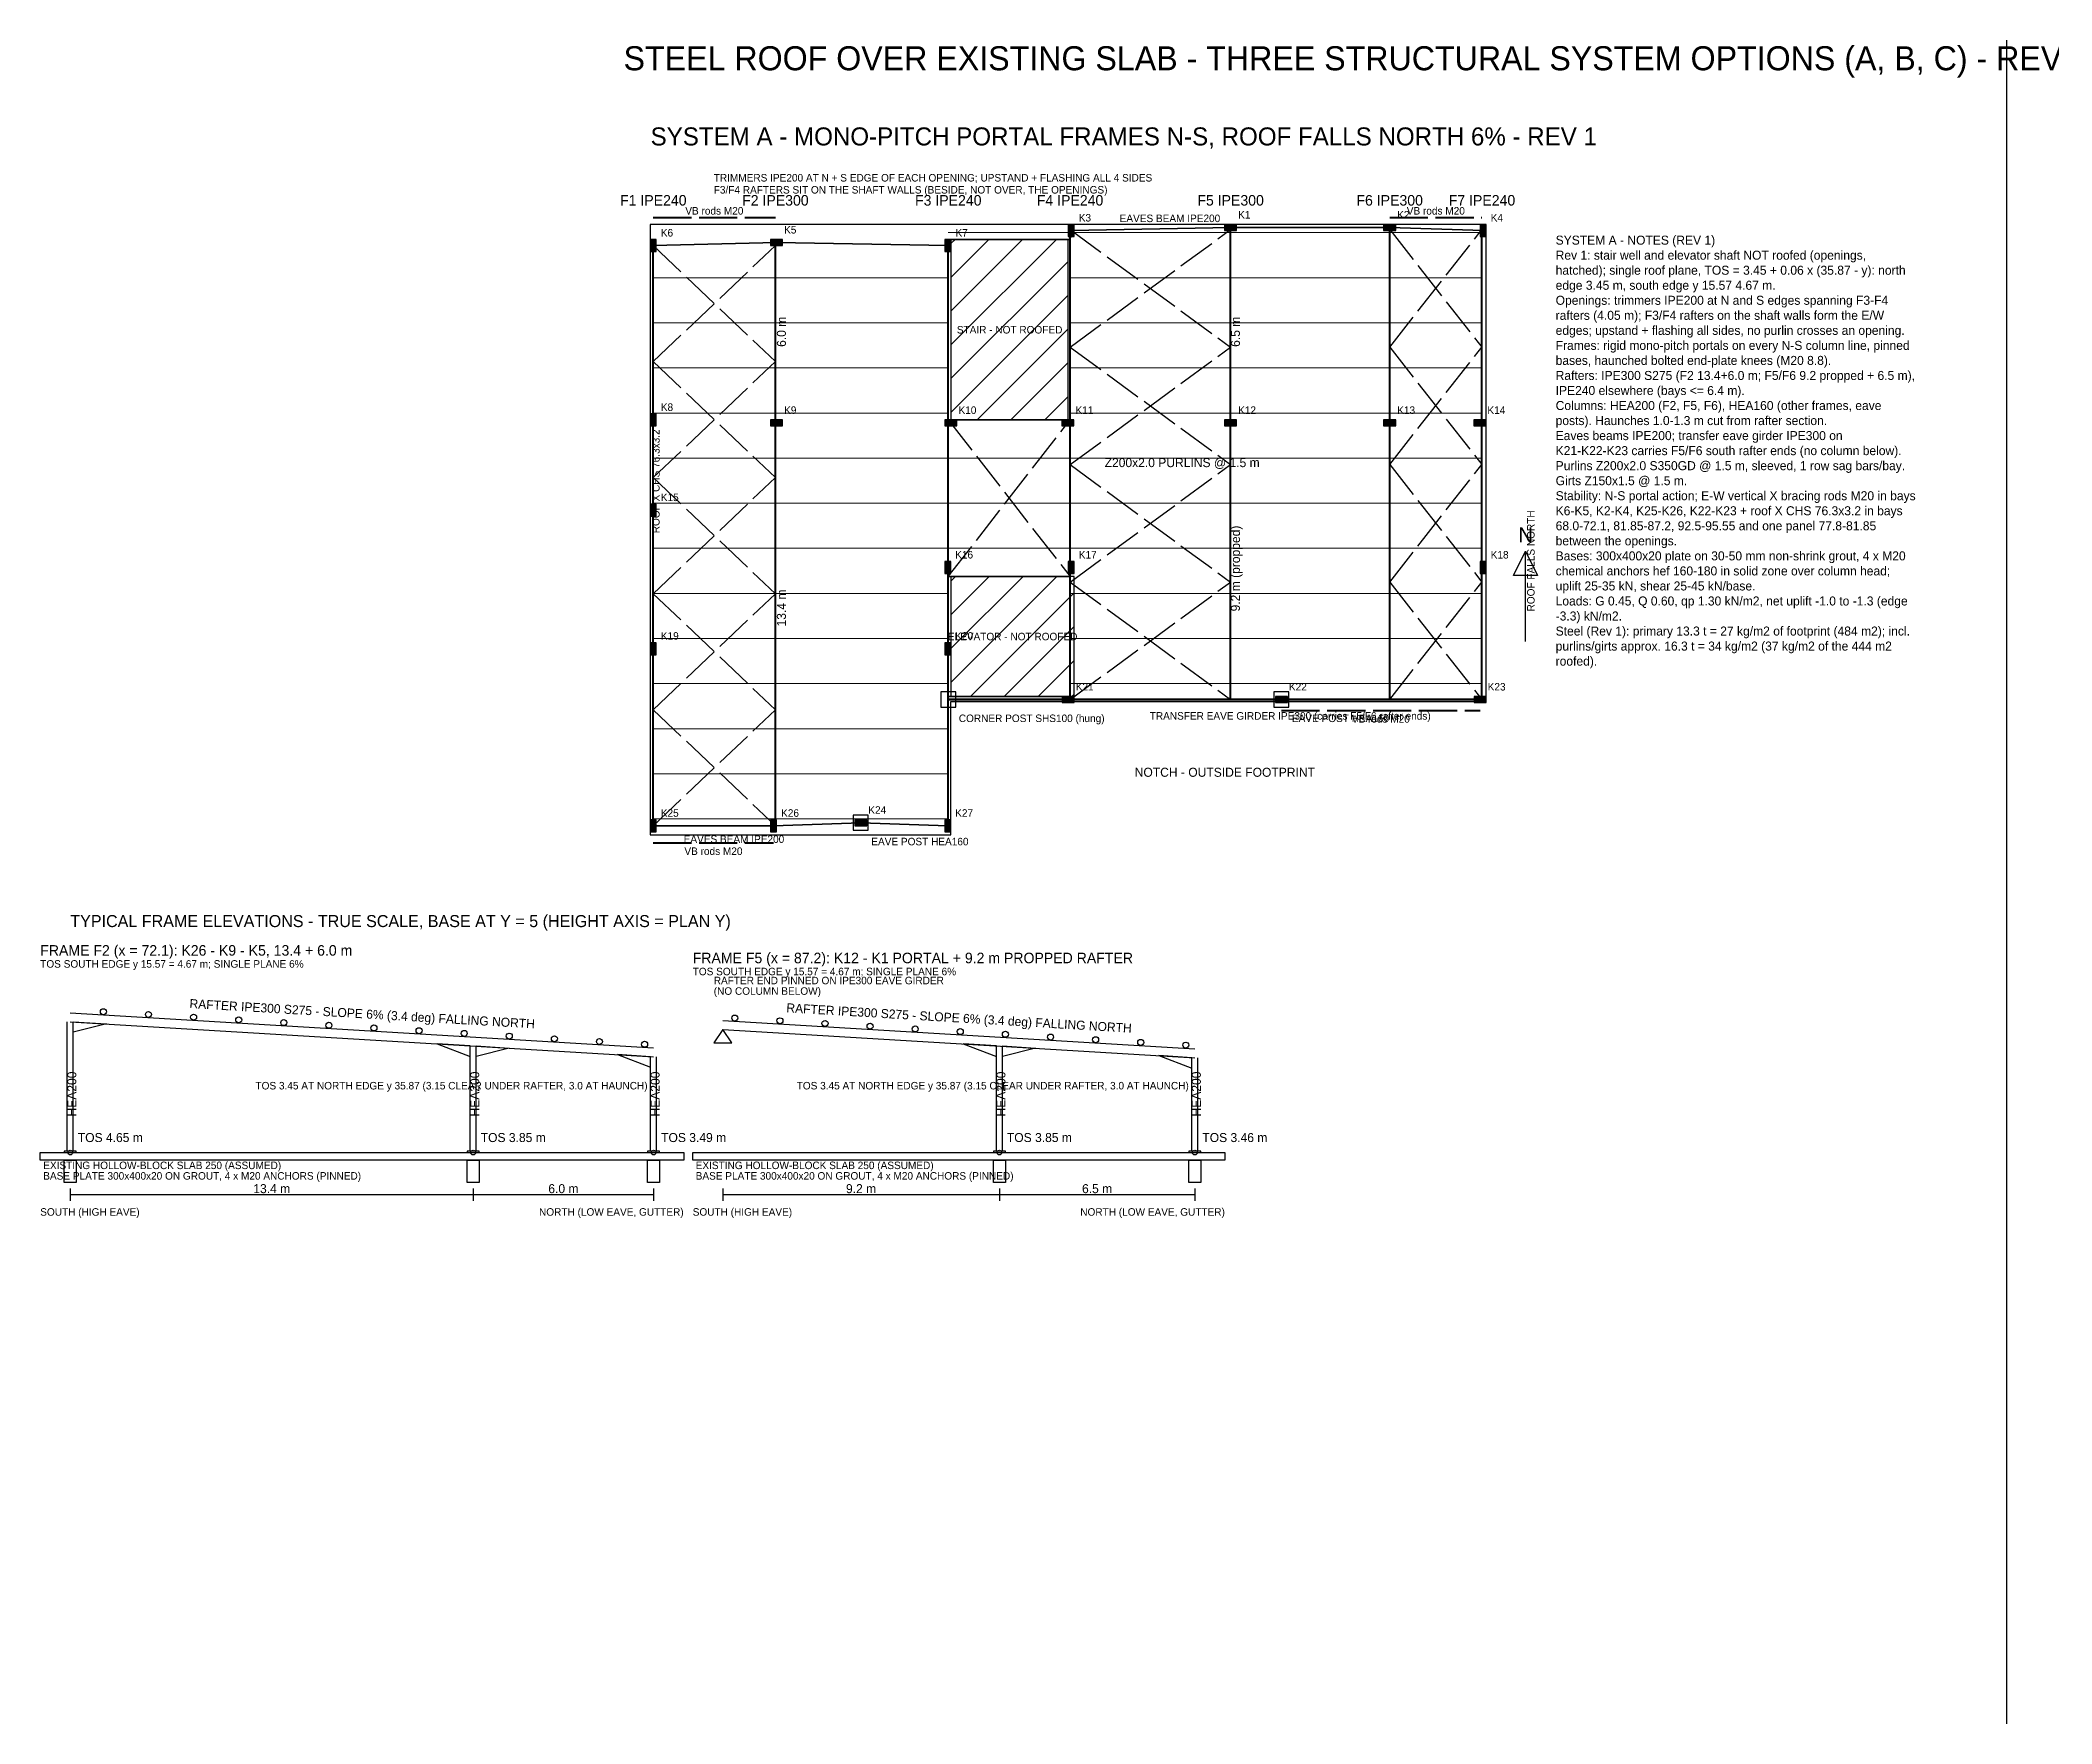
# Model space of a CAD drawing. Header units: metres. Extents: x 48 to 210, y -14 to 42.
# Drawn here: x 47.6 to 114.5, y -14 to 42 of the extents above; entities that cross this region are included whole.
import ezdxf
from ezdxf.enums import TextEntityAlignment as Align

# ---------------------------------------------------------------- set-up
doc = ezdxf.new("R2010")
doc.units = ezdxf.units.M
doc.linetypes.add('DASHED', pattern=[1.524, 1.27, -0.254])
for name, color, linetype, lineweight in [('A-BEAM', 5, 'Continuous', 35), ('A-BRACE-WALL', 3, 'DASHED', 50), ('A-FRAME', 1, 'Continuous', 50), ('A-PURLIN', 8, 'Continuous', 13)]:
    doc.layers.add(name, color=color, linetype=linetype, lineweight=lineweight)
for name, color, linetype in [('A-BRACE-ROOF', 1, 'DASHED'), ('A-COL', 7, 'Continuous'), ('A-ELEV', 7, 'Continuous'), ('A-OPENING', 6, 'Continuous'), ('A-POST', 30, 'Continuous'), ('A-TEXT', 7, 'Continuous')]:
    doc.layers.add(name, color=color, linetype=linetype)
pattern_1 = [(45, (0, 0), (-0.561266, 0.561266), [])]

msp = doc.modelspace()

# ---------------------------------------------------------------- hatches: boundary and pattern name
at = {"layer": 'A-COL'}
for points in [[(81.79, 35.47), (81.99, 35.47), (81.99, 35.87), (81.79, 35.87)], [(86.99, 35.67), (87.39, 35.67), (87.39, 35.87), (86.99, 35.87)], [(92.28, 35.67), (92.68, 35.67), (92.68, 35.87), (92.28, 35.87)], [(95.49, 35.47), (95.69, 35.47), (95.69, 35.87), (95.49, 35.87)], [(67.89, 34.97), (68.09, 34.97), (68.09, 35.37), (67.89, 35.37)], [(71.89, 35.17), (72.29, 35.17), (72.29, 35.37), (71.89, 35.37)], [(77.69, 34.97), (77.89, 34.97), (77.89, 35.37), (77.69, 35.37)], [(67.89, 29.17), (68.09, 29.17), (68.09, 29.57), (67.89, 29.57)], [(71.89, 29.17), (72.29, 29.17), (72.29, 29.37), (71.89, 29.37)], [(77.69, 29.17), (78.09, 29.17), (78.09, 29.37), (77.69, 29.37)], [(81.58, 29.17), (81.98, 29.17), (81.98, 29.37), (81.58, 29.37)], [(86.99, 29.17), (87.39, 29.17), (87.39, 29.37), (86.99, 29.37)], [(92.28, 29.17), (92.68, 29.17), (92.68, 29.37), (92.28, 29.37)], [(95.28, 29.17), (95.68, 29.17), (95.68, 29.37), (95.28, 29.37)], [(67.89, 26.17), (68.09, 26.17), (68.09, 26.57), (67.89, 26.57)], [(77.68, 24.26), (77.88, 24.26), (77.88, 24.66), (77.68, 24.66)], [(81.79, 24.26), (81.99, 24.26), (81.99, 24.66), (81.79, 24.66)], [(95.49, 24.26), (95.69, 24.26), (95.69, 24.66), (95.49, 24.66)], [(67.89, 21.56), (68.09, 21.56), (68.09, 21.96), (67.89, 21.96)], [(77.68, 21.56), (77.88, 21.56), (77.88, 21.96), (77.68, 21.96)], [(81.59, 19.97), (81.99, 19.97), (81.99, 20.17), (81.59, 20.17)], [(88.68, 19.97), (89.08, 19.97), (89.08, 20.17), (88.68, 20.17)], [(95.29, 19.97), (95.69, 19.97), (95.69, 20.17), (95.29, 20.17)], [(67.89, 15.67), (68.09, 15.67), (68.09, 16.07), (67.89, 16.07)], [(71.89, 15.67), (72.09, 15.67), (72.09, 16.07), (71.89, 16.07)], [(74.69, 15.87), (75.09, 15.87), (75.09, 16.07), (74.69, 16.07)], [(77.68, 15.67), (77.88, 15.67), (77.88, 16.07), (77.68, 16.07)]]:
    msp.add_hatch(color=7, dxfattribs=at).paths.add_polyline_path(points)
at = {"layer": 'A-OPENING'}
h = msp.add_hatch(dxfattribs=at)
h.set_pattern_fill('ANSI31', scale=0.5)
h.set_pattern_definition(pattern_1)
h.paths.add_polyline_path([(77.89, 29.37), (81.79, 29.37), (81.79, 35.37), (77.89, 35.37)])
h = msp.add_hatch(dxfattribs=at)
h.set_pattern_fill('ANSI31', scale=0.5)
h.set_pattern_definition(pattern_1)
h.paths.add_polyline_path([(77.89, 20.17), (81.99, 20.17), (81.99, 24.16), (77.89, 24.16)])

# ---------------------------------------------------------------- linework, layer by layer
at = {"color": 8}
msp.add_line((113, -14), (113, 42), dxfattribs=at)
at = {"layer": 'A-BEAM'}
for p, q in [((77.8, 35.37), (81.85, 35.37)), ((77.8, 29.37), (81.85, 29.37)), ((77.8, 24.16), (81.85, 24.16)), ((77.8, 20.17), (81.85, 20.17))]:
    msp.add_line(p, q, dxfattribs=at)
for points in [[(67.99, 35.17), (72.09, 35.27), (77.79, 35.17), (77.8, 35.37), (81.85, 35.37), (81.89, 35.67), (87.19, 35.77), (92.48, 35.77), (95.59, 35.67)], [(67.99, 15.87), (71.99, 15.87), (74.89, 15.97), (77.78, 15.87)]]:
    msp.add_lwpolyline(points, dxfattribs=at)
at = {"layer": 'A-BEAM', "const_width": 0.08}
msp.add_lwpolyline([(77.8, 20.07), (81.79, 20.07), (88.88, 20.07), (95.49, 20.07)], dxfattribs=at)
at = {"layer": 'A-BRACE-ROOF'}
for p, q in [((81.85, 31.7925), (87.19, 35.7)), ((81.85, 35.7), (87.19, 31.7925)), ((92.48, 31.7925), (95.55, 35.7)), ((92.48, 35.7), (95.55, 31.7925)), ((67.99, 31.31), (72.05, 35.17)), ((67.99, 35.17), (72.05, 31.31)), ((81.85, 27.885), (87.19, 31.7925)), ((81.85, 31.7925), (87.19, 27.885)), ((92.48, 27.885), (95.55, 31.7925)), ((92.48, 31.7925), (95.55, 27.885)), ((67.99, 27.45), (72.05, 31.31)), ((67.99, 31.31), (72.05, 27.45)), ((77.8, 24.16), (81.85, 29.37)), ((77.8, 29.37), (81.85, 24.16)), ((67.99, 23.59), (72.05, 27.45)), ((67.99, 27.45), (72.05, 23.59)), ((81.85, 23.9775), (87.19, 27.885)), ((81.85, 27.885), (87.19, 23.9775)), ((92.48, 23.9775), (95.55, 27.885)), ((92.48, 27.885), (95.55, 23.9775)), ((67.99, 19.73), (72.05, 23.59)), ((67.99, 23.59), (72.05, 19.73)), ((81.85, 20.07), (87.19, 23.9775)), ((81.85, 23.9775), (87.19, 20.07)), ((92.48, 20.07), (95.55, 23.9775)), ((92.48, 23.9775), (95.55, 20.07)), ((67.99, 15.87), (72.05, 19.73)), ((67.99, 19.73), (72.05, 15.87))]:
    msp.add_line(p, q, dxfattribs=at)
at = {"layer": 'A-BRACE-WALL'}
for p, q in [((67.99, 36.1), (72.05, 36.1)), ((92.48, 36.1), (95.55, 36.1)), ((88.88, 19.7), (95.49, 19.7)), ((67.99, 15.3), (71.99, 15.3))]:
    msp.add_line(p, q, dxfattribs=at)
at = {"layer": 'A-COL', "color": 8}
msp.add_lwpolyline([(67.89, 15.57), (77.89, 15.57), (77.89, 20), (95.69, 20), (95.69, 35.87), (67.89, 35.87)], close=True, dxfattribs=at)
at = {"layer": 'A-COL'}
for points in [[(81.79, 35.47), (81.99, 35.47), (81.99, 35.87), (81.79, 35.87)], [(86.99, 35.67), (87.39, 35.67), (87.39, 35.87), (86.99, 35.87)], [(92.28, 35.67), (92.68, 35.67), (92.68, 35.87), (92.28, 35.87)], [(95.49, 35.47), (95.69, 35.47), (95.69, 35.87), (95.49, 35.87)], [(67.89, 34.97), (68.09, 34.97), (68.09, 35.37), (67.89, 35.37)], [(71.89, 35.17), (72.29, 35.17), (72.29, 35.37), (71.89, 35.37)], [(77.69, 34.97), (77.89, 34.97), (77.89, 35.37), (77.69, 35.37)], [(67.89, 29.17), (68.09, 29.17), (68.09, 29.57), (67.89, 29.57)], [(71.89, 29.17), (72.29, 29.17), (72.29, 29.37), (71.89, 29.37)], [(77.69, 29.17), (78.09, 29.17), (78.09, 29.37), (77.69, 29.37)], [(81.58, 29.17), (81.98, 29.17), (81.98, 29.37), (81.58, 29.37)], [(86.99, 29.17), (87.39, 29.17), (87.39, 29.37), (86.99, 29.37)], [(92.28, 29.17), (92.68, 29.17), (92.68, 29.37), (92.28, 29.37)], [(95.28, 29.17), (95.68, 29.17), (95.68, 29.37), (95.28, 29.37)], [(67.89, 26.17), (68.09, 26.17), (68.09, 26.57), (67.89, 26.57)], [(77.68, 24.26), (77.88, 24.26), (77.88, 24.66), (77.68, 24.66)], [(81.79, 24.26), (81.99, 24.26), (81.99, 24.66), (81.79, 24.66)], [(95.49, 24.26), (95.69, 24.26), (95.69, 24.66), (95.49, 24.66)], [(67.89, 21.56), (68.09, 21.56), (68.09, 21.96), (67.89, 21.96)], [(77.68, 21.56), (77.88, 21.56), (77.88, 21.96), (77.68, 21.96)], [(81.59, 19.97), (81.99, 19.97), (81.99, 20.17), (81.59, 20.17)], [(88.68, 19.97), (89.08, 19.97), (89.08, 20.17), (88.68, 20.17)], [(95.29, 19.97), (95.69, 19.97), (95.69, 20.17), (95.29, 20.17)], [(67.89, 15.67), (68.09, 15.67), (68.09, 16.07), (67.89, 16.07)], [(71.89, 15.67), (72.09, 15.67), (72.09, 16.07), (71.89, 16.07)], [(74.69, 15.87), (75.09, 15.87), (75.09, 16.07), (74.69, 16.07)], [(77.68, 15.67), (77.88, 15.67), (77.88, 16.07), (77.68, 16.07)]]:
    msp.add_lwpolyline(points, close=True, dxfattribs=at)
at = {"layer": 'A-ELEV'}
for p, q in [((48.6, 9.65), (68, 8.486)), ((70.3, 9.398), (86, 8.456)), ((48.5, 5.05), (48.5, 9.35)), ((48.6, 9.35), (68, 8.186)), ((48.7, 5.05), (48.7, 9.35)), ((70.3, 9.098), (86, 8.156)), ((61.9, 5.05), (61.9, 8.546)), ((62.1, 5.05), (62.1, 8.546)), ((67.9, 5.05), (67.9, 8.186)), ((68.1, 5.05), (68.1, 8.186)), ((79.4, 5.05), (79.4, 8.546)), ((79.6, 5.05), (79.6, 8.546)), ((85.9, 5.05), (85.9, 8.156)), ((86.1, 5.05), (86.1, 8.156)), ((48.6, 3.8), (48.6, 3.4)), ((48.6, 3.6), (68, 3.6)), ((62, 3.8), (62, 3.4)), ((68, 3.8), (68, 3.4)), ((70.3, 3.8), (70.3, 3.4)), ((70.3, 3.6), (86, 3.6)), ((79.5, 3.8), (79.5, 3.4)), ((86, 3.8), (86, 3.4))]:
    msp.add_line(p, q, dxfattribs=at)
for points in [[(48.7, 9.35), (49.8, 9.278), (48.7, 9)], [(61.9, 8.546), (60.8, 8.618), (61.9, 8.196)], [(62.1, 8.546), (63.2, 8.474), (62.1, 8.196)], [(67.9, 8.186), (66.8, 8.258), (67.9, 7.836)], [(79.4, 8.546), (78.3, 8.618), (79.4, 8.196)], [(79.6, 8.546), (80.7, 8.474), (79.6, 8.196)], [(85.9, 8.156), (84.8, 8.228), (85.9, 7.806)], [(47.6, 5), (69, 5), (69, 4.75), (47.6, 4.75)], [(48.4, 5), (48.8, 5), (48.8, 5.05), (48.4, 5.05)], [(61.8, 5), (62.2, 5), (62.2, 5.05), (61.8, 5.05)], [(67.8, 5), (68.2, 5), (68.2, 5.05), (67.8, 5.05)], [(69.3, 5), (87, 5), (87, 4.75), (69.3, 4.75)], [(79.3, 5), (79.7, 5), (79.7, 5.05), (79.3, 5.05)], [(85.8, 5), (86.2, 5), (86.2, 5.05), (85.8, 5.05)]]:
    msp.add_lwpolyline(points, close=True, dxfattribs=at)
at = {"layer": 'A-ELEV', "color": 5}
msp.add_lwpolyline([(70.3, 9.098), (70, 8.648), (70.6, 8.648)], close=True, dxfattribs=at)
at = {"layer": 'A-ELEV', "color": 8}
for points in [[(48.4, 4.75), (48.8, 4.75), (48.8, 4), (48.4, 4)], [(61.8, 4.75), (62.2, 4.75), (62.2, 4), (61.8, 4)], [(67.8, 4.75), (68.2, 4.75), (68.2, 4), (67.8, 4)], [(79.3, 4.75), (79.7, 4.75), (79.7, 4), (79.3, 4)], [(85.8, 4.75), (86.2, 4.75), (86.2, 4), (85.8, 4)]]:
    msp.add_lwpolyline(points, close=True, dxfattribs=at)
for centre in [(49.7, 9.684), (51.2, 9.594), (52.7, 9.504), (54.2, 9.414), (55.7, 9.324), (70.7, 9.474), (72.2, 9.384), (73.7, 9.294), (57.2, 9.234), (58.7, 9.144), (60.2, 9.054), (61.7, 8.964), (63.2, 8.874), (64.7, 8.784), (66.2, 8.694), (67.7, 8.604), (75.2, 9.204), (76.7, 9.114), (78.2, 9.024), (79.7, 8.934), (81.2, 8.844), (82.7, 8.754), (84.2, 8.664), (85.7, 8.574)]:
    msp.add_circle(centre, 0.1, dxfattribs=at)
at = {"layer": 'A-ELEV'}
for centre in [(48.6, 5), (62, 5), (68, 5), (79.5, 5), (86, 5)]:
    msp.add_circle(centre, 0.08, dxfattribs=at)
at = {"layer": 'A-FRAME'}
for p, q in [((81.85, 20.07), (81.85, 35.67)), ((87.19, 20.07), (87.19, 35.77)), ((92.48, 20.07), (92.48, 35.77)), ((95.55, 20.07), (95.55, 35.67)), ((67.99, 15.87), (67.99, 35.17)), ((72.05, 15.87), (72.05, 35.27)), ((77.8, 15.87), (77.8, 35.37))]:
    msp.add_line(p, q, dxfattribs=at)
at = {"layer": 'A-OPENING'}
for points in [[(77.89, 29.37), (81.79, 29.37), (81.79, 35.37), (77.89, 35.37)], [(77.89, 20.17), (81.99, 20.17), (81.99, 24.16), (77.89, 24.16)]]:
    msp.add_lwpolyline(points, close=True, dxfattribs=at)
at = {"layer": 'A-POST'}
for points in [[(77.55, 19.82), (78.05, 19.82), (78.05, 20.32), (77.55, 20.32)], [(88.63, 19.82), (89.13, 19.82), (89.13, 20.32), (88.63, 20.32)], [(74.64, 15.72), (75.14, 15.72), (75.14, 16.22), (74.64, 16.22)]]:
    msp.add_lwpolyline(points, close=True, dxfattribs=at)
at = {"layer": 'A-PURLIN'}
for p, q in [((77.8, 35.6), (95.55, 35.6)), ((67.99, 34.1), (77.8, 34.1)), ((81.85, 34.1), (95.55, 34.1)), ((67.99, 32.6), (77.8, 32.6)), ((81.85, 32.6), (95.55, 32.6)), ((67.99, 31.1), (77.8, 31.1)), ((81.85, 31.1), (95.55, 31.1)), ((67.99, 29.6), (77.8, 29.6)), ((81.85, 29.6), (95.55, 29.6)), ((67.99, 28.1), (77.8, 28.1)), ((77.8, 28.1), (95.55, 28.1)), ((67.99, 26.6), (77.8, 26.6)), ((77.8, 26.6), (95.55, 26.6)), ((67.99, 25.1), (77.8, 25.1)), ((77.8, 25.1), (95.55, 25.1)), ((67.99, 23.6), (77.8, 23.6)), ((81.85, 23.6), (95.55, 23.6)), ((67.99, 22.1), (77.8, 22.1)), ((81.85, 22.1), (95.55, 22.1)), ((67.99, 20.6), (77.8, 20.6)), ((81.85, 20.6), (95.55, 20.6)), ((67.99, 19.1), (77.8, 19.1)), ((67.99, 17.6), (77.8, 17.6)), ((67.99, 16.1), (77.8, 16.1))]:
    msp.add_line(p, q, dxfattribs=at)
at = {"layer": 'A-TEXT'}
msp.add_line((97, 22), (97, 25), dxfattribs=at)
msp.add_lwpolyline([(96.6, 24.2), (97, 25), (97.4, 24.2)], close=True, dxfattribs=at)

# ---------------------------------------------------------------- texts
msp.add_text('STEEL ROOF OVER EXISTING SLAB - THREE STRUCTURAL SYSTEM OPTIONS (A, B, C) - REV 1: STAIR/ELEVATOR OPENINGS, SINGLE-PLANE 6% SLOPE FALLING NORTH - UNITS: METRES', height=0.8).set_placement((67, 41))
at = {"layer": 'A-OPENING'}
for s, p in [('STAIR - NOT ROOFED', (79.84, 32.37)), ('ELEVATOR - NOT ROOFED', (79.94, 22.165))]:
    msp.add_text(s, height=0.25, dxfattribs=at).set_placement(p, align=Align.MIDDLE_CENTER)
at = {"layer": 'A-POST'}
for s, p in [('CORNER POST SHS100 (hung)', (78.15, 19.32)), ('EAVE POST HEA160', (89.23, 19.32)), ('EAVE POST HEA160', (75.24, 15.22))]:
    msp.add_text(s, height=0.25, dxfattribs=at).set_placement(p)
at = {"layer": 'A-TEXT'}
for s, height, p in [('SYSTEM A - MONO-PITCH PORTAL FRAMES N-S, ROOF FALLS NORTH 6% - REV 1', 0.6, (67.9, 38.5)), ('TRIMMERS IPE200 AT N + S EDGE OF EACH OPENING; UPSTAND + FLASHING ALL 4 SIDES', 0.25, (70, 37.3)), ('F3/F4 RAFTERS SIT ON THE SHAFT WALLS (BESIDE, NOT OVER, THE OPENINGS)', 0.25, (70, 36.9)), ('K3', 0.25, (82.14, 35.97)), ('EAVES BEAM IPE200', 0.25, (83.5, 35.95)), ('K1', 0.25, (87.44, 36.07)), ('K2', 0.25, (92.73, 36.07)), ('K4', 0.25, (95.84, 35.97)), ('K6', 0.25, (68.24, 35.47)), ('K5', 0.25, (72.34, 35.57)), ('K7', 0.25, (78.04, 35.47)), ('K8', 0.25, (68.24, 29.67)), ('K9', 0.25, (72.34, 29.57)), ('K10', 0.25, (78.14, 29.57)), ('K11', 0.25, (82.03, 29.57)), ('K12', 0.25, (87.44, 29.57)), ('K13', 0.25, (92.73, 29.57)), ('K14', 0.25, (95.73, 29.57)), ('Z200x2.0 PURLINS @ 1.5 m', 0.3, (83, 27.8)), ('K15', 0.25, (68.24, 26.67)), ('K16', 0.25, (78.03, 24.76)), ('K17', 0.25, (82.14, 24.76)), ('K18', 0.25, (95.84, 24.76)), ('K19', 0.25, (68.24, 22.06)), ('K20', 0.25, (78.03, 22.06)), ('K21', 0.25, (82.04, 20.37)), ('K22', 0.25, (89.13, 20.37)), ('K23', 0.25, (95.74, 20.37)), ('TRANSFER EAVE GIRDER IPE300 (carries F5/F6 rafter ends)', 0.25, (84.5, 19.4)), ('NOTCH - OUTSIDE FOOTPRINT', 0.3, (84, 17.5)), ('K25', 0.25, (68.24, 16.17)), ('K26', 0.25, (72.24, 16.17)), ('K24', 0.25, (75.14, 16.27)), ('K27', 0.25, (78.03, 16.17)), ('EAVES BEAM IPE200', 0.25, (69, 15.3)), ('TYPICAL FRAME ELEVATIONS - TRUE SCALE, BASE AT Y = 5 (HEIGHT AXIS = PLAN Y)', 0.4, (48.6, 12.5)), ('TOS SOUTH EDGE y 15.57 = 4.67 m; SINGLE PLANE 6%', 0.25, (47.6, 11.15)), ('FRAME F2 (x = 72.1): K26 - K9 - K5, 13.4 + 6.0 m', 0.35, (47.6, 11.55)), ('FRAME F5 (x = 87.2): K12 - K1 PORTAL + 9.2 m PROPPED RAFTER', 0.35, (69.3, 11.298)), ('TOS SOUTH EDGE y 15.57 = 4.67 m; SINGLE PLANE 6%', 0.25, (69.3, 10.898)), ('RAFTER END PINNED ON IPE300 EAVE GIRDER', 0.25, (70, 10.598)), ('(NO COLUMN BELOW)', 0.25, (70, 10.248)), ('TOS 4.65 m', 0.3, (48.85, 5.35)), ('TOS 3.85 m', 0.3, (62.25, 5.35)), ('TOS 3.49 m', 0.3, (68.25, 5.35)), ('TOS 3.85 m', 0.3, (79.75, 5.35)), ('TOS 3.46 m', 0.3, (86.25, 5.35)), ('EXISTING HOLLOW-BLOCK SLAB 250 (ASSUMED)', 0.25, (47.7, 4.45)), ('EXISTING HOLLOW-BLOCK SLAB 250 (ASSUMED)', 0.25, (69.4, 4.45)), ('BASE PLATE 300x400x20 ON GROUT, 4 x M20 ANCHORS (PINNED)', 0.25, (47.7, 4.1)), ('BASE PLATE 300x400x20 ON GROUT, 4 x M20 ANCHORS (PINNED)', 0.25, (69.4, 4.1)), ('SOUTH (HIGH EAVE)', 0.25, (47.6, 2.9)), ('SOUTH (HIGH EAVE)', 0.25, (69.3, 2.9))]:
    msp.add_text(s, height=height, dxfattribs=at).set_placement(p)
for s, height, p in [('F1 IPE240', 0.35, (67.99, 36.5)), ('F2 IPE300', 0.35, (72.05, 36.5)), ('F3 IPE240', 0.35, (77.8, 36.5)), ('F4 IPE240', 0.35, (81.85, 36.5)), ('F5 IPE300', 0.35, (87.19, 36.5)), ('F6 IPE300', 0.35, (92.48, 36.5)), ('F7 IPE240', 0.35, (95.55, 36.5)), ('VB rods M20', 0.25, (70.02, 36.2)), ('VB rods M20', 0.25, (94.015, 36.2)), ('N', 0.5, (97, 25.3)), ('VB rods M20', 0.25, (92.185, 19.3)), ('VB rods M20', 0.25, (69.99, 14.9)), ('13.4 m', 0.3, (55.3, 3.65)), ('6.0 m', 0.3, (65, 3.65)), ('9.2 m', 0.3, (74.9, 3.65)), ('6.5 m', 0.3, (82.75, 3.65))]:
    msp.add_text(s, height=height, dxfattribs=at).set_placement(p, align=Align.CENTER)
for s, height, p in [('6.0 m', 0.3, (72.4, 31.8)), ('6.5 m', 0.3, (87.5, 31.8)), ('ROOF X CHS 76.3x3.2', 0.25, (68.2, 25.6)), ('ROOF FALLS NORTH', 0.25, (97.3, 23)), ('9.2 m (propped)', 0.3, (87.5, 23)), ('13.4 m', 0.3, (72.4, 22.5)), ('HEA200', 0.3, (48.8, 6.2)), ('HEA200', 0.3, (62.2, 6.2)), ('HEA200', 0.3, (68.2, 6.2)), ('HEA200', 0.3, (79.7, 6.2)), ('HEA200', 0.3, (86.2, 6.2))]:
    msp.add_text(s, height=height, rotation=90, dxfattribs=at).set_placement(p)
for p in [(58.3, 9.468), (78.15, 9.327)]:
    msp.add_text('RAFTER IPE300 S275 - SLOPE 6% (3.4 deg) FALLING NORTH', height=0.3, rotation=-3.4, dxfattribs=at).set_placement(p, align=Align.CENTER)
for s, p in [('TOS 3.45 AT NORTH EDGE y 35.87 (3.15 CLEAR UNDER RAFTER, 3.0 AT HAUNCH)', (67.8, 7.1)), ('TOS 3.45 AT NORTH EDGE y 35.87 (3.15 CLEAR UNDER RAFTER, 3.0 AT HAUNCH)', (85.8, 7.1)), ('NORTH (LOW EAVE, GUTTER)', (69, 2.9)), ('NORTH (LOW EAVE, GUTTER)', (87, 2.9))]:
    msp.add_text(s, height=0.25, dxfattribs=at).set_placement(p, align=Align.RIGHT)
at = {"layer": 'A-TEXT', "insert": (98, 35.5), "char_height": 0.3, "width": 12, "attachment_point": 1}
msp.add_mtext('SYSTEM A - NOTES (REV 1)\\PRev 1: stair well and elevator shaft NOT roofed (openings, hatched); single roof plane, TOS = 3.45 + 0.06 x (35.87 - y): north edge 3.45 m, south edge y 15.57 4.67 m.\\POpenings: trimmers IPE200 at N and S edges spanning F3-F4 rafters (4.05 m); F3/F4 rafters on the shaft walls form the E/W edges; upstand + flashing all sides, no purlin crosses an opening.\\PFrames: rigid mono-pitch portals on every N-S column line, pinned bases, haunched bolted end-plate knees (M20 8.8).\\PRafters: IPE300 S275 (F2 13.4+6.0 m; F5/F6 9.2 propped + 6.5 m), IPE240 elsewhere (bays <= 6.4 m).\\PColumns: HEA200 (F2, F5, F6), HEA160 (other frames, eave posts). Haunches 1.0-1.3 m cut from rafter section.\\PEaves beams IPE200; transfer eave girder IPE300 on K21-K22-K23 carries F5/F6 south rafter ends (no column below).\\PPurlins Z200x2.0 S350GD @ 1.5 m, sleeved, 1 row sag bars/bay. Girts Z150x1.5 @ 1.5 m.\\PStability: N-S portal action; E-W vertical X bracing rods M20 in bays K6-K5, K2-K4, K25-K26, K22-K23 + roof X CHS 76.3x3.2 in bays 68.0-72.1, 81.85-87.2, 92.5-95.55 and one panel 77.8-81.85 between the openings.\\PBases: 300x400x20 plate on 30-50 mm non-shrink grout, 4 x M20 chemical anchors hef 160-180 in solid zone over column head; uplift 25-35 kN, shear 25-45 kN/base.\\PLoads: G 0.45, Q 0.60, qp 1.30 kN/m2, net uplift -1.0 to -1.3 (edge -3.3) kN/m2.\\PSteel (Rev 1): primary 13.3 t = 27 kg/m2 of footprint (484 m2); incl. purlins/girts approx. 16.3 t = 34 kg/m2 (37 kg/m2 of the 444 m2 roofed).', dxfattribs=at)

doc.saveas('drawing.dxf')
